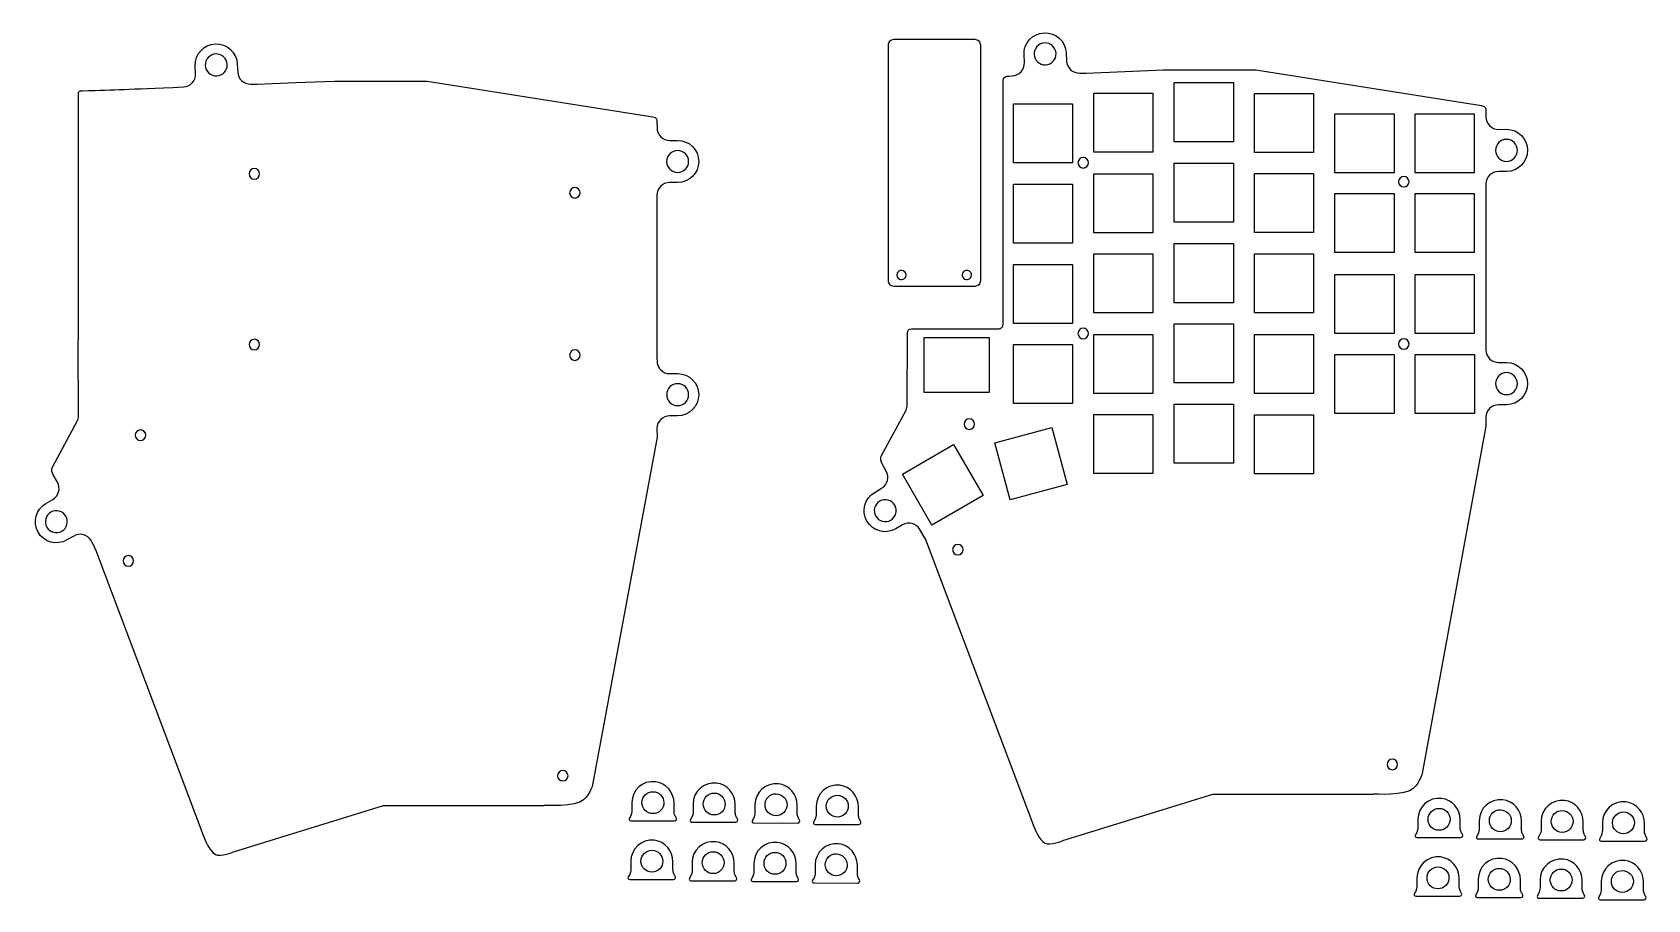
# Model space of a CAD drawing. Extents: x 22 to 405, y -222 to -16.
import ezdxf

# ---------------------------------------------------------------- set-up
doc = ezdxf.new("R2010")
doc.units = 0
doc.layers.get('0').update_dxf_attribs({"linetype": 'CONTINUOUS'})

msp = doc.modelspace()

# ---------------------------------------------------------------- linework, layer by layer
at = {"color": 7}
for points in [[(226.678034, -18.126), (245.827186, -18.126)], [(225.341685, -75.411539), (225.341685, -19.462349)], [(247.163535, -19.462349), (247.163535, -75.411539)], [(257.586389, -23.667009), (257.496557, -21.807203)], [(267.486876, -21.369924), (267.582611, -23.284037)], [(61.063511, -26.295703), (60.973682, -24.435898)], [(70.964001, -23.998616), (71.059736, -25.912732)], [(253.932366, -26.872172), (254.712825, -26.808543)], [(270.6981, -26.130075), (272.233087, -26.144462), (281.383447, -25.780606), (290.533808, -25.416751), (312.484513, -25.416751), (366.009994, -33.86226)], [(74.175225, -28.758767), (75.710212, -28.773161), (84.86057, -28.409306), (94.010931, -28.045451), (115.961636, -28.045451), (169.487119, -36.49096)], [(252.533586, -85.772935), (252.532824, -28.017714)], [(170.454861, -37.628881), (170.492427, -39.115779)], [(366.977735, -35.000182), (367.015305, -36.487079)], [(173.50563, -42.12364), (175.367584, -42.115014)], [(370.028508, -39.49494), (371.890462, -39.48632)], [(371.891551, -49.486207), (369.975086, -49.498356)], [(175.368677, -52.114902), (173.452211, -52.127045)], [(366.995861, -52.486735), (366.984085, -53.729528), (366.985673, -58.411863), (366.98726, -63.094201), (366.988848, -67.776537), (366.990435, -72.458875), (366.992023, -77.14121), (366.99361, -81.823548), (366.995198, -86.505883), (366.996785, -91.188221), (367.020286, -91.80467)], [(170.472986, -55.115422), (170.461213, -56.358218), (170.462801, -61.040551), (170.464388, -65.722891), (170.465976, -70.405226), (170.467563, -75.087564), (170.469151, -79.7699), (170.470738, -84.452237), (170.472326, -89.134573), (170.473913, -93.816911), (170.497408, -94.433357)], [(245.827186, -76.747888), (226.678034, -76.747888)], [(229.807418, -104.817242), (229.839422, -87.773568)], [(230.839041, -86.773315), (251.533206, -86.773315)], [(33.284577, -107.445936), (33.26813, -90.355306)], [(249.332489, -94.916033), (249.332489, -88.916547), (233.734333, -88.916547)], [(233.727543, -101.806472), (249.3257, -101.806472), (249.332489, -94.916033)], [(370.033488, -94.812531), (371.895443, -94.80391)], [(173.510611, -97.44122), (175.372565, -97.432595)], [(223.734271, -116.816215), (229.533098, -106.066923)], [(371.896532, -104.803797), (369.980067, -104.815946)], [(27.21143, -119.444908), (33.010256, -108.695618)], [(170.477957, -110.433), (170.480339, -112.546242)], [(175.373655, -107.432484), (173.457187, -107.444628)], [(367.003141, -109.917367), (351.908132, -192.277022)], [(367.000842, -107.804326), (367.003135, -109.917567)], [(170.480329, -112.546237), (155.215788, -194.948935)], [(28.309633, -123.186715), (27.31049, -121.44641)], [(224.832477, -120.558036), (223.833332, -118.817727)], [(222.092937, -125.604412), (223.746585, -124.635655)], [(25.570095, -128.233094), (27.223744, -127.264337)], [(228.702012, -133.325564), (227.093842, -134.264019)], [(32.17917, -135.954263), (30.570997, -136.892716)], [(234.144384, -136.706917), (234.072876, -136.513567), (232.815463, -134.423861)], [(234.072886, -136.513366), (259.819361, -204.875132)], [(37.380555, -139.185282), (63.127025, -207.547052)], [(266.735357, -208.212467), (302.297786, -197.178339), (302.297786, -197.178339), (340.365063, -197.180574)], [(70.043021, -210.884375), (105.605452, -199.850254), (105.605452, -199.850254), (143.672719, -199.852484)], [(164.517276, -199.192843), (164.517276, -201.073867)], [(174.516333, -201.076636), (174.516333, -199.323755)], [(179.040436, -199.526345), (179.040436, -201.408741)], [(189.040875, -201.410113), (189.040875, -199.657257)], [(193.702781, -199.693071), (193.702781, -201.575493)], [(203.703217, -201.578236), (203.703217, -199.823983)], [(208.227317, -200.026573), (208.227317, -201.90897)], [(218.226374, -201.911713), (218.226374, -200.157485)], [(164.247182, -203.521262), (174.625197, -203.52403)], [(178.770342, -203.854764), (189.148357, -203.858879)], [(193.432682, -204.02149), (203.810702, -204.02563)], [(207.957224, -204.356364), (218.335241, -204.359133)], [(350.911536, -203.153116), (350.911536, -205.034141)], [(360.910588, -205.03691), (360.910588, -203.284028)], [(365.434689, -203.486619), (365.434689, -205.369015)], [(375.435137, -205.370387), (375.435137, -203.61753)], [(380.097033, -203.653345), (380.097033, -205.535766)], [(390.097482, -205.538509), (390.097482, -203.784256)], [(394.621583, -203.986847), (394.621583, -205.869243)], [(404.620634, -205.871986), (404.620634, -204.117759)], [(350.641458, -207.481535), (361.019452, -207.484304)], [(365.16461, -207.815038), (375.54263, -207.819153)], [(379.826955, -207.981763), (390.204975, -207.985904)], [(394.351479, -208.316637), (404.729499, -208.319406)], [(164.26785, -213.090393), (164.26785, -214.972789)], [(174.268286, -214.975532), (174.268286, -213.222676)], [(178.79239, -213.42387), (178.79239, -215.306266)], [(188.791446, -215.309034), (188.791446, -213.556153)], [(193.454732, -213.591992), (193.454732, -215.474389)], [(203.455168, -215.47576), (203.455168, -213.722904)], [(207.977894, -213.925469), (207.977894, -215.807866)], [(217.97833, -215.810634), (217.97833, -214.056381)], [(163.997754, -217.420183), (174.375772, -217.422926)], [(178.522293, -217.75366), (188.900313, -217.756429)], [(193.184638, -217.920411), (203.562655, -217.923155)], [(207.707801, -218.253888), (218.085818, -218.258029)], [(350.662108, -217.050666), (350.662108, -218.933062)], [(360.662557, -218.935805), (360.662557, -217.182949)], [(365.186657, -217.384143), (365.186657, -219.266539)], [(375.185709, -219.269308), (375.185709, -217.516426)], [(379.849002, -217.552266), (379.849002, -219.434662)], [(389.849425, -219.436034), (389.849425, -217.683178)], [(394.372154, -217.885743), (394.372154, -219.768139)], [(404.372603, -219.770908), (404.372603, -218.016655)], [(350.39203, -221.380457), (360.770024, -221.3832)], [(364.916554, -221.713934), (375.294574, -221.716702)], [(379.578898, -221.880685), (389.956918, -221.883428)], [(394.102051, -222.214162), (404.480071, -222.218302)]]:
    msp.add_lwpolyline(points, dxfattribs=at)
for points in [[(226.678034, -18.126)], [(265.089425, -21.474781)], [(68.56652, -24.103699)], [(307.132795, -42.416713), (293.132299, -42.416713), (293.132299, -28.416217), (307.132795, -28.416217)], [(269.032752, -47.417979), (255.032256, -47.417979), (255.032256, -33.417483), (269.032752, -33.417483)], [(288.034514, -44.916076), (274.034018, -44.916076), (274.034018, -30.91812), (288.034514, -30.91812)], [(312.134061, -44.956716), (312.134061, -30.95622), (326.134557, -30.95622), (326.134557, -44.956716)], [(331.232343, -49.815742), (331.232343, -35.817786), (345.232839, -35.817786), (345.232839, -49.815742)], [(350.234105, -35.817786), (364.234601, -35.817786), (364.234601, -49.815742), (350.234105, -49.815742)], [(175.368306, -49.715081)], [(272.782998, -47.418249)], [(293.132299, -61.507375), (293.132299, -47.506879), (307.132795, -47.506879), (307.132795, -61.507375)], [(371.891211, -47.086161)], [(76.260052, -50.047138)], [(269.032752, -66.516261), (255.032256, -66.516261), (255.032256, -52.515765), (269.032752, -52.515765)], [(288.034514, -50.016402), (288.034514, -64.016898), (274.034018, -64.016898), (274.034018, -50.016402)], [(326.134557, -49.957982), (326.134557, -63.955938), (312.134061, -63.955938), (312.134061, -49.957982)], [(348.782933, -51.918371)], [(152.259987, -54.547262)], [(345.232839, -54.717947), (345.232839, -68.715903), (331.232343, -68.715903), (331.232343, -54.717947)], [(364.234601, -54.717947), (364.234601, -68.715903), (350.234105, -68.715903), (350.234105, -54.717947)], [(293.132299, -66.607701), (307.132795, -66.607701), (307.132795, -80.608197), (293.132299, -80.608197)], [(269.032752, -85.518023), (255.032256, -85.518023), (255.032256, -71.517527), (269.032752, -71.517527)], [(288.034514, -83.01612), (274.034018, -83.01612), (274.034018, -69.018164), (288.034514, -69.018164)], [(326.134557, -83.01612), (312.134061, -83.01612), (312.134061, -69.018164), (326.134557, -69.018164)], [(228.452594, -72.93697)], [(243.952613, -72.93697)], [(331.232343, -87.915785), (331.232343, -73.917829), (345.232839, -73.917829), (345.232839, -87.915785)], [(350.234105, -87.915785), (350.234105, -73.917829), (364.234601, -73.917829), (364.234601, -87.915785)], [(272.782998, -87.918341)], [(293.132299, -99.607419), (293.132299, -85.606923), (307.132795, -85.606923), (307.132795, -99.607419)], [(76.260052, -90.547231)], [(269.032752, -104.517244), (255.032256, -104.517244), (255.032256, -90.516748), (269.032752, -90.516748)], [(274.034018, -102.116942), (274.034018, -88.116446), (288.034514, -88.116446), (288.034514, -102.116942)], [(312.134061, -102.116942), (312.134061, -88.116446), (326.134557, -88.116446), (326.134557, -102.116942)], [(348.782933, -90.418212)], [(152.259987, -93.047102)], [(331.232343, -92.917051), (345.232839, -92.917051), (345.232839, -106.917547), (331.232343, -106.917547)], [(364.282861, -106.917547), (350.282365, -106.917547), (350.282365, -92.917051), (364.282861, -92.917051)], [(371.896192, -102.403751)], [(175.373284, -105.032674)], [(274.034018, -107.118207), (288.034514, -107.118207), (288.034514, -121.116163), (274.034018, -121.116163)], [(307.132795, -118.708241), (293.132299, -118.708241), (293.132299, -104.707745), (307.132795, -104.707745)], [(312.134061, -121.217764), (312.134061, -107.217268), (326.134557, -107.217268), (326.134557, -121.217764)], [(245.782845, -109.418454)], [(267.70687, -123.767926), (254.183895, -127.389971), (250.559311, -113.866995), (264.082286, -110.244951)], [(49.259899, -112.047345)], [(235.679975, -133.379297), (228.682267, -121.255864), (240.805701, -114.255616), (247.805948, -126.379049)], [(223.293271, -127.682264)], [(26.770366, -130.31117)], [(243.070049, -139.187301)], [(46.377786, -141.859384)], [(346.077316, -190.140809)], [(149.385054, -192.812892)], [(166.916443, -199.192843)], [(181.440983, -199.526345)], [(196.103327, -199.693071)], [(210.626487, -200.026573)], [(353.310696, -203.153116)], [(367.835245, -203.486619)], [(382.49759, -203.653345)], [(397.020743, -203.986847)], [(166.668397, -213.090393)], [(181.19156, -213.42387)], [(195.853902, -213.591992)], [(210.378441, -213.925469)], [(353.062665, -217.050666)], [(367.585817, -217.384143)], [(382.248162, -217.552266)], [(396.772711, -217.885743)]]:
    msp.add_lwpolyline(points, close=True, dxfattribs=at)
for points in [[(65.750492, -19.223036), (68.508793, -19.102228), (70.843211, -21.240281), (70.964001, -23.998616)], [(225.341685, -19.462349), (225.341685, -19.107927), (225.482479, -18.768022), (225.733093, -18.517408)], [(225.733093, -18.517408), (225.983707, -18.266794), (226.323613, -18.126), (226.678034, -18.126)], [(245.827186, -18.126), (246.181608, -18.126), (246.521513, -18.266794), (246.772127, -18.517408)], [(246.772127, -18.517408), (247.022741, -18.768022), (247.163535, -19.107927), (247.163535, -19.462349)], [(257.496557, -21.807203), (257.375757, -19.048877), (259.515651, -16.713883), (262.273367, -16.59434)], [(262.378503, -18.9916), (260.943229, -19.053858), (259.831218, -20.267812), (259.894119, -21.70188)], [(262.273367, -16.59434), (265.031668, -16.473533), (267.366086, -18.611585), (267.486876, -21.369924)], [(265.089425, -21.474781), (265.026548, -20.04071), (263.812596, -18.928722), (262.378503, -18.9916)], [(60.973682, -24.435898), (60.852879, -21.677573), (62.992773, -19.342578), (65.750492, -19.223036)], [(65.855595, -21.620522), (64.420321, -21.68278), (63.30831, -22.896733), (63.371211, -24.3308)], [(68.56652, -24.103699), (68.50364, -22.669631), (67.289688, -21.557644), (65.855595, -21.620522)], [(259.894119, -21.70188), (259.956364, -23.137157), (261.170308, -24.249147), (262.604401, -24.186267)], [(262.604401, -24.186267), (264.03968, -24.124024), (265.151696, -22.910065), (265.089425, -21.474781)], [(58.189948, -29.437237), (59.854584, -29.370082), (61.143621, -27.959334), (61.063511, -26.295703)], [(63.371211, -24.3308), (63.433456, -25.766075), (64.6474, -26.878068), (66.081493, -26.815187)], [(66.081493, -26.815187), (67.516772, -26.752945), (68.628788, -25.538986), (68.56652, -24.103699)], [(71.059736, -25.912732), (71.143289, -27.554859), (72.533423, -28.823824), (74.175225, -28.758767)], [(254.712825, -26.808543), (256.377459, -26.74139), (257.666495, -25.33064), (257.586389, -23.667009)], [(267.582611, -23.284037), (267.666164, -24.926164), (269.0563, -26.19513), (270.6981, -26.130075)], [(33.334958, -30.788575), (33.418856, -30.460884), (33.52468, -30.364852), (34.249196, -30.380559)], [(34.249196, -30.380559), (42.789521, -30.017415), (44.113328, -30.055632), (58.189948, -29.437237)], [(252.532824, -28.017714), (252.507973, -26.854176), (253.357175, -26.906742), (253.932366, -26.872172)], [(33.26813, -90.355306), (33.355534, -72.071456), (33.251518, -51.030247), (33.288435, -31.531955)], [(33.288435, -31.531955), (33.287975, -31.44148), (33.27273, -31.031618), (33.334958, -30.788575)], [(366.009994, -33.86226), (367.004883, -34.05225), (366.970857, -34.567967), (366.977735, -35.000182)], [(169.487119, -36.49096), (170.482006, -36.68095), (170.44798, -37.196667), (170.454861, -37.628881)], [(367.015305, -36.487079), (367.009783, -38.153059), (368.362967, -39.502411), (370.028508, -39.49494)], [(170.492427, -39.115779), (170.486898, -40.781759), (171.840089, -42.13111), (173.50563, -42.12364)], [(175.367584, -42.115014), (178.128555, -42.11475), (180.367986, -44.354355), (180.367125, -47.11466)], [(371.890942, -41.885896), (370.454319, -41.885472), (369.290433, -43.049758), (369.290703, -44.485228)], [(371.890462, -39.48632), (374.65143, -39.485951), (376.890861, -41.72566), (376.89, -44.485965)], [(374.490277, -44.486135), (374.490683, -43.049512), (373.326394, -41.885606), (371.890942, -41.885896)], [(175.368034, -44.514817), (173.931411, -44.514288), (172.767528, -45.678682), (172.767795, -47.114149)], [(177.967371, -47.115056), (177.9679, -45.678433), (176.803486, -44.514527), (175.368034, -44.514817)], [(369.290703, -44.485228), (369.290276, -45.921859), (370.454575, -47.08577), (371.891211, -47.086161)], [(371.891211, -47.086161), (373.326656, -47.085902), (374.490541, -45.921605), (374.490277, -44.486135)], [(376.89, -44.485965), (376.890376, -47.246912), (374.652535, -49.485846), (371.891551, -49.486207)], [(75.011572, -48.798655), (74.322596, -48.798655), (73.763442, -49.358167), (73.763442, -50.047138)], [(76.260052, -50.047138), (76.260052, -49.358167), (75.700547, -48.798655), (75.011572, -48.798655)], [(172.767795, -47.114149), (172.767267, -48.55078), (173.93167, -49.71469), (175.368306, -49.715081)], [(175.368306, -49.715081), (176.803748, -49.714822), (177.967633, -48.550526), (177.967371, -47.115056)], [(180.367125, -47.11466), (180.36739, -49.875607), (178.129657, -52.114543), (175.368677, -52.114902)], [(271.534518, -46.169766), (270.845542, -46.169766), (270.286388, -46.729278), (270.286388, -47.418249)], [(270.286388, -47.418249), (270.286388, -48.107229), (270.845542, -48.666729), (271.534518, -48.666729)], [(272.782998, -47.418249), (272.782998, -46.729278), (272.223493, -46.169766), (271.534518, -46.169766)], [(271.534518, -48.666729), (272.223493, -48.666729), (272.782998, -48.107229), (272.782998, -47.418249)], [(369.975086, -49.498356), (368.330876, -49.5102), (367.00248, -50.843666), (366.995861, -52.486735)], [(73.763442, -50.047138), (73.763442, -50.736118), (74.322596, -51.295618), (75.011572, -51.295618)], [(75.011572, -51.295618), (75.700547, -51.295618), (76.260052, -50.736118), (76.260052, -50.047138)], [(151.011504, -53.298779), (150.322528, -53.298779), (149.763375, -53.858291), (149.763375, -54.547262)], [(152.259987, -54.547262), (152.259987, -53.858291), (151.70048, -53.298779), (151.011504, -53.298779)], [(173.452211, -52.127045), (171.808001, -52.1389), (170.479603, -53.472353), (170.472986, -55.115422)], [(347.53445, -50.66989), (346.845474, -50.66989), (346.286321, -51.229401), (346.286321, -51.918371)], [(346.286321, -51.918371), (346.286321, -52.607352), (346.845474, -53.166851), (347.53445, -53.166851)], [(348.782933, -51.918371), (348.782933, -51.229401), (348.223426, -50.66989), (347.53445, -50.66989)], [(347.53445, -53.166851), (348.223426, -53.166851), (348.782933, -52.607352), (348.782933, -51.918371)], [(149.763375, -54.547262), (149.763375, -55.236243), (150.322528, -55.795742), (151.011504, -55.795742)], [(151.011504, -55.795742), (151.70048, -55.795742), (152.259987, -55.236243), (152.259987, -54.547262)], [(225.733093, -76.35648), (225.482479, -76.105866), (225.341685, -75.765961), (225.341685, -75.411539)], [(226.678034, -76.747888), (226.323613, -76.747888), (225.983707, -76.607094), (225.733093, -76.35648)], [(227.436325, -73.616019), (227.266066, -74.027061), (227.360177, -74.500191), (227.674775, -74.814789)], [(228.452594, -72.93697), (228.007685, -72.93697), (227.606584, -73.204976), (227.436325, -73.616019)], [(227.674775, -74.814789), (227.989373, -75.129387), (228.462504, -75.223499), (228.873546, -75.053239)], [(229.552595, -74.036971), (229.552595, -73.429457), (229.060107, -72.93697), (228.452594, -72.93697)], [(228.873546, -75.053239), (229.284588, -74.88298), (229.552595, -74.48188), (229.552595, -74.036971)], [(242.936344, -73.616019), (242.766085, -74.027061), (242.860196, -74.500191), (243.174794, -74.814789)], [(243.952613, -72.93697), (243.507704, -72.93697), (243.106603, -73.204976), (242.936344, -73.616019)], [(243.174794, -74.814789), (243.489393, -75.129387), (243.962523, -75.223499), (244.373565, -75.053239)], [(244.730431, -73.259152), (244.524141, -73.052862), (244.244351, -72.93697), (243.952613, -72.93697)], [(244.373565, -75.053239), (244.784607, -74.88298), (245.052614, -74.48188), (245.052614, -74.036971)], [(245.052614, -74.036971), (245.052614, -73.745232), (244.936721, -73.465443), (244.730431, -73.259152)], [(246.772127, -76.35648), (246.521513, -76.607094), (246.181608, -76.747888), (245.827186, -76.747888)], [(247.163535, -75.411539), (247.163535, -75.765961), (247.022741, -76.105866), (246.772127, -76.35648)], [(229.839422, -87.773568), (229.839422, -87.221285), (230.287136, -86.773571), (230.839041, -86.773315)], [(251.533206, -86.773315), (251.799564, -86.773569), (252.053917, -86.668212), (252.241453, -86.480676)], [(252.241453, -86.480676), (252.428989, -86.29314), (252.534346, -86.038787), (252.533586, -85.772935)], [(271.534515, -86.669858), (270.845539, -86.669858), (270.286386, -87.22937), (270.286386, -87.918341)], [(270.286386, -87.918341), (270.286386, -88.607322), (270.845539, -89.166821), (271.534515, -89.166821)], [(272.782998, -87.918341), (272.782998, -87.22937), (272.223491, -86.669858), (271.534515, -86.669858)], [(271.534515, -89.166821), (272.223491, -89.166821), (272.782998, -88.607322), (272.782998, -87.918341)], [(75.011569, -89.298748), (74.322593, -89.298748), (73.76344, -89.85826), (73.76344, -90.547231)], [(73.76344, -90.547231), (73.76344, -91.236212), (74.322593, -91.795711), (75.011569, -91.795711)], [(76.260052, -90.547231), (76.260052, -89.85826), (75.700545, -89.298748), (75.011569, -89.298748)], [(75.011569, -91.795711), (75.700545, -91.795711), (76.260052, -91.236212), (76.260052, -90.547231)], [(151.011504, -91.798619), (150.322528, -91.798619), (149.763375, -92.358131), (149.763375, -93.047102)], [(152.259987, -93.047102), (152.259987, -92.358131), (151.70048, -91.798619), (151.011504, -91.798619)], [(233.734333, -88.916547), (233.734333, -88.916547), (233.780343, -102.050891), (233.727543, -101.806472)], [(347.53445, -89.169729), (346.845474, -89.169729), (346.286321, -89.729241), (346.286321, -90.418212)], [(346.286321, -90.418212), (346.286321, -91.107192), (346.845474, -91.666692), (347.53445, -91.666692)], [(348.782933, -90.418212), (348.782933, -89.729241), (348.223426, -89.169729), (347.53445, -89.169729)], [(347.53445, -91.666692), (348.223426, -91.666692), (348.782933, -91.107192), (348.782933, -90.418212)], [(367.020286, -91.80467), (367.014764, -93.47065), (368.367948, -94.820001), (370.033488, -94.812531)], [(149.763375, -93.047102), (149.763375, -93.736083), (150.322528, -94.295582), (151.011504, -94.295582)], [(151.011504, -94.295582), (151.70048, -94.295582), (152.259987, -93.736083), (152.259987, -93.047102)], [(170.497408, -94.433357), (170.491879, -96.099339), (171.84507, -97.448691), (173.510611, -97.44122)], [(371.895443, -94.80391), (374.656411, -94.803542), (376.895842, -97.04325), (376.894981, -99.803555)], [(175.372565, -97.432595), (178.133531, -97.43233), (180.372965, -99.671937), (180.372104, -102.432242)], [(371.895923, -97.203486), (370.4593, -97.203062), (369.295414, -98.367349), (369.295684, -99.802819)], [(374.495258, -99.803725), (374.495664, -98.367102), (373.331375, -97.203197), (371.895923, -97.203486)], [(172.772776, -102.431739), (172.772247, -103.86837), (173.936648, -105.032281), (175.373284, -105.032674)], [(175.373015, -99.832407), (173.936392, -99.831876), (172.772507, -100.99627), (172.772776, -102.431739)], [(177.97235, -102.432646), (177.972881, -100.996023), (176.808467, -99.832118), (175.373015, -99.832407)], [(175.373284, -105.032674), (176.808731, -105.032413), (177.972614, -103.868116), (177.97235, -102.432646)], [(180.372104, -102.432242), (180.372368, -105.193187), (178.134638, -107.432124), (175.373655, -107.432484)], [(369.295684, -99.802819), (369.295257, -101.239449), (370.459556, -102.40336), (371.896192, -102.403751)], [(371.896192, -102.403751), (373.331637, -102.403492), (374.495522, -101.239195), (374.495258, -99.803725)], [(376.894981, -99.803555), (376.895357, -102.564503), (374.657516, -104.803437), (371.896532, -104.803797)], [(229.533098, -106.066923), (229.715295, -105.722041), (229.822303, -105.262276), (229.807418, -104.817242)], [(369.980067, -104.815946), (368.335857, -104.82779), (367.007461, -106.161256), (367.000842, -107.804326)], [(33.010256, -108.695618), (33.192453, -108.350736), (33.299461, -107.89097), (33.284577, -107.445936)], [(48.011416, -110.798862), (47.32244, -110.798862), (46.763287, -111.358374), (46.763287, -112.047345)], [(49.259899, -112.047345), (49.259899, -111.358374), (48.700392, -110.798862), (48.011416, -110.798862)], [(173.457187, -107.444628), (171.812977, -107.456482), (170.484584, -108.789938), (170.477964, -110.433008)], [(244.534362, -108.169972), (243.845387, -108.169972), (243.286233, -108.729484), (243.286233, -109.418454)], [(243.286233, -109.418454), (243.286233, -110.107435), (243.845387, -110.666934), (244.534362, -110.666934)], [(245.782845, -109.418454), (245.782845, -108.729484), (245.223338, -108.169972), (244.534362, -108.169972)], [(244.534362, -110.666934), (245.223338, -110.666934), (245.782845, -110.107435), (245.782845, -109.418454)], [(46.763287, -112.047345), (46.763287, -112.736326), (47.32244, -113.295825), (48.011416, -113.295825)], [(48.011416, -113.295825), (48.700392, -113.295825), (49.259899, -112.736326), (49.259899, -112.047345)], [(223.833332, -118.817727), (223.179116, -117.7318), (223.734271, -116.816215), (223.734271, -116.816215)], [(27.31049, -121.44641), (26.656274, -120.360482), (27.21143, -119.444895), (27.21143, -119.444895)], [(223.746585, -124.635655), (225.164585, -123.803296), (225.648275, -121.984298), (224.832477, -120.558036)], [(27.223744, -127.264337), (28.641741, -126.431978), (29.125434, -124.612978), (28.309633, -123.186715)], [(220.264279, -132.433972), (218.883481, -130.043093), (219.702039, -126.985208), (222.092937, -125.604412)], [(23.741437, -135.062669), (22.360638, -132.671775), (23.179197, -129.61389), (25.570095, -128.233094)], [(30.322953, -131.263394), (29.604994, -130.019021), (28.014736, -129.593215), (26.770366, -130.31117)], [(223.293271, -127.682264), (222.050278, -128.400221), (221.624466, -129.990466), (222.342426, -131.233493)], [(226.845859, -128.634486), (226.127899, -127.390113), (224.537644, -126.964307), (223.293271, -127.682264)], [(225.893635, -132.185689), (227.138002, -131.467757), (227.563816, -129.877487), (226.845859, -128.634486)], [(26.770366, -130.31117), (25.527372, -131.029129), (25.101557, -132.619374), (25.819521, -133.862411)], [(25.819521, -133.862411), (26.537478, -135.106748), (28.127736, -135.532595), (29.370727, -134.814623)], [(29.370727, -134.814623), (30.615097, -134.096676), (31.040908, -132.506395), (30.322953, -131.263394)], [(227.093842, -134.264019), (224.702945, -135.64479), (221.643695, -134.824877), (220.264279, -132.433972)], [(222.342426, -131.233493), (223.060383, -132.47784), (224.650641, -132.903672), (225.893635, -132.185689)], [(232.815463, -134.423861), (231.987262, -132.978294), (230.14069, -132.486321), (228.702012, -133.325564)], [(30.570997, -136.892716), (28.1801, -138.273472), (25.120851, -137.453579), (23.741437, -135.062669)], [(36.292618, -137.052551), (35.46442, -135.606997), (33.617848, -135.115003), (32.17917, -135.954263)], [(37.375909, -139.198718), (36.716799, -137.753477), (36.768114, -137.869441), (36.292618, -137.052551)], [(45.129306, -140.610902), (44.44033, -140.610902), (43.881174, -141.170413), (43.881174, -141.859384)], [(46.377786, -141.859384), (46.377786, -141.170413), (45.818282, -140.610902), (45.129306, -140.610902)], [(241.821569, -137.938819), (241.132593, -137.938819), (240.573437, -138.49833), (240.573437, -139.187301)], [(240.573437, -139.187301), (240.573437, -139.876282), (241.132593, -140.435781), (241.821569, -140.435781)], [(243.070049, -139.187301), (243.070049, -138.49833), (242.510544, -137.938819), (241.821569, -137.938819)], [(241.821569, -140.435781), (242.510544, -140.435781), (243.070049, -139.876282), (243.070049, -139.187301)], [(43.881174, -141.859384), (43.881174, -142.548365), (44.44033, -143.107864), (45.129306, -143.107864)], [(45.129306, -143.107864), (45.818282, -143.107864), (46.377786, -142.548365), (46.377786, -141.859384)], [(344.828834, -188.892327), (344.139858, -188.892327), (343.580704, -189.451839), (343.580704, -190.140809)], [(343.580704, -190.140809), (343.580704, -190.82979), (344.139858, -191.389289), (344.828834, -191.389289)], [(346.077316, -190.140809), (346.077316, -189.451839), (345.51781, -188.892327), (344.828834, -188.892327)], [(344.828834, -191.389289), (345.51781, -191.389289), (346.077316, -190.82979), (346.077316, -190.140809)], [(148.136571, -191.56441), (147.447596, -191.56441), (146.888442, -192.123922), (146.888442, -192.812892)], [(146.888442, -192.812892), (146.888442, -193.501873), (147.447596, -194.061372), (148.136571, -194.061372)], [(149.385054, -192.812892), (149.385054, -192.123922), (148.825547, -191.56441), (148.136571, -191.56441)], [(148.136571, -194.061372), (148.825547, -194.061372), (149.385054, -193.501873), (149.385054, -192.812892)], [(155.215788, -194.948935), (155.215788, -194.948935), (154.852466, -196.787562), (153.084538, -198.535886)], [(170.085935, -194.223632), (167.069408, -193.891527), (164.517276, -196.243849), (164.517276, -199.192843)], [(174.516333, -199.323755), (174.516333, -196.756472), (172.636688, -194.50476), (170.085935, -194.223632)], [(184.609098, -194.557109), (181.593944, -194.225004), (179.040436, -196.577326), (179.040436, -199.526345)], [(189.040875, -199.657257), (189.040875, -197.091346), (187.15985, -194.838237), (184.609098, -194.557109)], [(199.27144, -194.72386), (196.256289, -194.391755), (193.702781, -196.744077), (193.702781, -199.693071)], [(203.703217, -199.823983), (203.703217, -197.258072), (201.82219, -195.006359), (199.27144, -194.72386)], [(213.795979, -195.058734), (210.779449, -194.725257), (208.227317, -197.077554), (208.227317, -200.026573)], [(218.226374, -200.157485), (218.226374, -197.591574), (216.346731, -195.339836), (213.795979, -195.058734)], [(351.908132, -192.277022), (351.908132, -192.277022), (351.54481, -194.115654), (349.776866, -195.863963)], [(153.084538, -198.535886), (151.316609, -200.284211), (143.672712, -199.852469), (143.672712, -199.852469)], [(166.916443, -199.192843), (166.916443, -197.744533), (168.100179, -196.571814), (169.55401, -196.59249)], [(172.115786, -199.155632), (172.136459, -200.608107), (170.965122, -201.791825), (169.516807, -201.791825)], [(169.55401, -196.59249), (170.934809, -196.611794), (172.097872, -197.774835), (172.115786, -199.155632)], [(181.440983, -199.526345), (181.440983, -198.07801), (182.624721, -196.906688), (184.07717, -196.925966)], [(184.07717, -196.925966), (185.457969, -196.945271), (186.621034, -198.108338), (186.640328, -199.489134)], [(196.103327, -199.693071), (196.103327, -198.244761), (197.287063, -197.073414), (198.739515, -197.092718)], [(198.739515, -197.092718), (200.120314, -197.112022), (201.283376, -198.275064), (201.30267, -199.65586)], [(210.626487, -200.026573), (210.626487, -198.578238), (211.811602, -197.406916), (213.264057, -197.427566)], [(213.264057, -197.427566), (214.644851, -197.44687), (215.807918, -198.608566), (215.827207, -199.990734)], [(349.776866, -195.863963), (348.008948, -197.612298), (340.365038, -197.180548), (340.365038, -197.180548)], [(356.480188, -198.183905), (353.46368, -197.8518), (350.911536, -200.204122), (350.911536, -203.153116)], [(360.910588, -203.284028), (360.910588, -200.716746), (359.03096, -198.465033), (356.480188, -198.183905)], [(371.003366, -198.517382), (367.988204, -198.185277), (365.434689, -200.537599), (365.434689, -203.486619)], [(375.435137, -203.61753), (375.435137, -201.05162), (373.554113, -198.79851), (371.003366, -198.517382)], [(385.66571, -198.684134), (382.650549, -198.352028), (380.097033, -200.70435), (380.097033, -203.653345)], [(390.097482, -203.784256), (390.097482, -201.218345), (388.216457, -198.966633), (385.66571, -198.684134)], [(400.190234, -199.019008), (397.173701, -198.685531), (394.621583, -201.037827), (394.621583, -203.986847)], [(404.620634, -204.117759), (404.620634, -201.551848), (402.741007, -199.30011), (400.190234, -199.019008)], [(163.920584, -202.869446), (163.71939, -203.138179), (163.910952, -203.521262), (164.247182, -203.521262)], [(164.517276, -201.073867), (164.517276, -201.330179), (164.482808, -202.115675), (163.920584, -202.869446)], [(169.516807, -201.791825), (168.080885, -201.791825), (166.916443, -200.628757), (166.916443, -199.192843)], [(174.65138, -201.969599), (174.545271, -201.636122), (174.514954, -201.328808), (174.516333, -201.076636)], [(174.625197, -203.52403), (175.023452, -203.52403), (175.271501, -203.07478), (175.041364, -202.748187)], [(175.041364, -202.748187), (174.885649, -202.527714), (174.747844, -202.268634), (174.65138, -201.969599)], [(179.040436, -201.408741), (179.040436, -201.665053), (179.007383, -202.449152), (178.445123, -203.202949)], [(184.039965, -202.126699), (182.604048, -202.126699), (181.440983, -200.96226), (181.440983, -199.526345)], [(186.640328, -199.489134), (186.661001, -200.941584), (185.488284, -202.126699), (184.039965, -202.126699)], [(189.175922, -202.303076), (189.069813, -201.970971), (189.039493, -201.662285), (189.040875, -201.410113)], [(189.565906, -203.083061), (189.408807, -202.861191), (189.271004, -202.602111), (189.175922, -202.303076)], [(193.702781, -201.575493), (193.702781, -201.831804), (193.669725, -202.615903), (193.107468, -203.371071)], [(198.702307, -202.29345), (197.267769, -202.29345), (196.103327, -201.128986), (196.103327, -199.693071)], [(201.30267, -199.65586), (201.323343, -201.108335), (200.152006, -202.29345), (198.702307, -202.29345)], [(203.838264, -202.469828), (203.732155, -202.137722), (203.701837, -201.830407), (203.703217, -201.578236)], [(204.228251, -203.249786), (204.071151, -203.027942), (203.933349, -202.768862), (203.838264, -202.469828)], [(208.227317, -201.90897), (208.227317, -202.165281), (208.192852, -202.950752), (207.63063, -203.704548)], [(213.226848, -202.626927), (211.790931, -202.626927), (210.626487, -201.462488), (210.626487, -200.026573)], [(215.827207, -199.990734), (215.846506, -201.443184), (214.675168, -202.626927), (213.226848, -202.626927)], [(218.361426, -202.803305), (218.255318, -202.471199), (218.226374, -202.16391), (218.226374, -201.911713)], [(218.751411, -203.583289), (218.595691, -203.361419), (218.457885, -203.103736), (218.361426, -202.803305)], [(353.310696, -203.153116), (353.310696, -201.704807), (354.494439, -200.532087), (355.948286, -200.552763)], [(355.948286, -200.552763), (357.329082, -200.572067), (358.492124, -201.735109), (358.510057, -203.115905)], [(367.835245, -203.486619), (367.835245, -202.038284), (369.018988, -200.866961), (370.471438, -200.88624)], [(370.471438, -200.88624), (371.852235, -200.905544), (373.015302, -202.068611), (373.034581, -203.449408)], [(382.49759, -203.653345), (382.49759, -202.205035), (383.681333, -201.033687), (385.133783, -201.052991)], [(385.133783, -201.052991), (386.514579, -201.072295), (387.677647, -202.235337), (387.696925, -203.616133)], [(397.020743, -203.986847), (397.020743, -202.538512), (398.205857, -201.36719), (399.658307, -201.38784)], [(399.658307, -201.38784), (401.039103, -201.407144), (402.202171, -202.568839), (402.221475, -203.951007)], [(178.445123, -203.202949), (178.243932, -203.471656), (178.435494, -203.854764), (178.770342, -203.854764)], [(189.148357, -203.858879), (189.547991, -203.858879), (189.796038, -203.408283), (189.565906, -203.083061)], [(193.107468, -203.371071), (192.906274, -203.638407), (193.097836, -204.02149), (193.432682, -204.02149)], [(203.810702, -204.02563), (204.210336, -204.02563), (204.45838, -203.575008), (204.228251, -203.249786)], [(207.63063, -203.704548), (207.429437, -203.973281), (207.620998, -204.354992), (207.957224, -204.356364)], [(218.335241, -204.359133), (218.733493, -204.359133), (218.981542, -203.909882), (218.751411, -203.583289)], [(259.819361, -204.875132), (259.819361, -204.875132), (261.101631, -208.145004), (262.451871, -208.804516)], [(350.911536, -205.034141), (350.911536, -205.290453), (350.877068, -206.075949), (350.314839, -206.82972)], [(355.911075, -205.752098), (354.47516, -205.752098), (353.310696, -204.589031), (353.310696, -203.153116)], [(358.510057, -203.115905), (358.530732, -204.568381), (357.359384, -205.752098), (355.911075, -205.752098)], [(361.04564, -205.929873), (360.939544, -205.596396), (360.909216, -205.289081), (360.910588, -205.03691)], [(361.019452, -207.484304), (361.417725, -207.484304), (361.665756, -207.035054), (361.435632, -206.70846)], [(361.435632, -206.70846), (361.279904, -206.487988), (361.142109, -206.228907), (361.04564, -205.929873)], [(365.434689, -205.369015), (365.434689, -205.625327), (365.401643, -206.409425), (364.839388, -207.163222)], [(370.434227, -206.086972), (368.998313, -206.086972), (367.835245, -204.922533), (367.835245, -203.486619)], [(373.034581, -203.449408), (373.055256, -204.901858), (371.882537, -206.086972), (370.434227, -206.086972)], [(375.570189, -206.26335), (375.464068, -205.931245), (375.433766, -205.622558), (375.435137, -205.370387)], [(375.960156, -207.043334), (375.803057, -206.821465), (375.665262, -206.562384), (375.570189, -206.26335)], [(380.097033, -205.535766), (380.097033, -205.792078), (380.063988, -206.576177), (379.501733, -207.331345)], [(385.096572, -206.253723), (383.662029, -206.253723), (382.49759, -205.089259), (382.49759, -203.653345)], [(387.696925, -203.616133), (387.717601, -205.068609), (386.546279, -206.253723), (385.096572, -206.253723)], [(390.232534, -206.430101), (390.126413, -206.097996), (390.09611, -205.790681), (390.097482, -205.538509)], [(390.622526, -207.21006), (390.465401, -206.988216), (390.327606, -206.729136), (390.232534, -206.430101)], [(394.621583, -205.869243), (394.621583, -206.125555), (394.587115, -206.911025), (394.024885, -207.664822)], [(399.621121, -206.5872), (398.185181, -206.5872), (397.020743, -205.422761), (397.020743, -203.986847)], [(402.221475, -203.951007), (402.240779, -205.403457), (401.069431, -206.5872), (399.621121, -206.5872)], [(404.755686, -206.763578), (404.64959, -206.431473), (404.620634, -206.124183), (404.620634, -205.871986)], [(405.145678, -207.543562), (404.989951, -207.321693), (404.852156, -207.06401), (404.755686, -206.763578)], [(63.127025, -207.547052), (63.127025, -207.547052), (64.409285, -210.816912), (65.759522, -211.476421)], [(169.836512, -208.122553), (166.821358, -207.789051), (164.26785, -210.141373), (164.26785, -213.090393)], [(166.668397, -213.090393), (166.668397, -211.642058), (167.852135, -210.470735), (169.304585, -210.491385)], [(169.304585, -210.491385), (170.685384, -210.510689), (171.848448, -211.672385), (171.86774, -213.053182)], [(174.268286, -213.222676), (174.268286, -210.655393), (172.387259, -208.403655), (169.836512, -208.122553)], [(184.361049, -208.45603), (181.344521, -208.122553), (178.79239, -210.476247), (178.79239, -213.42387)], [(188.791446, -213.556153), (188.791446, -210.98887), (186.911801, -208.737158), (184.361049, -208.45603)], [(199.023391, -208.622781), (196.006863, -208.290676), (193.454732, -210.642973), (193.454732, -213.591992)], [(203.455168, -213.722904), (203.455168, -211.155622), (201.574143, -208.903884), (199.023391, -208.622781)], [(213.546553, -208.956258), (210.5314, -208.624153), (207.977894, -210.976475), (207.977894, -213.925469)], [(217.97833, -214.056381), (217.97833, -211.49047), (216.098682, -209.238758), (213.546553, -208.956258)], [(262.451871, -208.804516), (263.697057, -209.412694), (266.735357, -208.212467), (266.735357, -208.212467)], [(350.314839, -206.82972), (350.113645, -207.098452), (350.305212, -207.481535), (350.641458, -207.481535)], [(364.839388, -207.163222), (364.638195, -207.431929), (364.829762, -207.815038), (365.16461, -207.815038)], [(375.54263, -207.819153), (375.942249, -207.819153), (376.190306, -207.368556), (375.960156, -207.043334)], [(379.501733, -207.331345), (379.300539, -207.59868), (379.492106, -207.981763), (379.826955, -207.981763)], [(390.204975, -207.985904), (390.604594, -207.985904), (390.85265, -207.535282), (390.622526, -207.21006)], [(394.024885, -207.664822), (393.823692, -207.933554), (394.015259, -208.315266), (394.351479, -208.316637)], [(404.729499, -208.319406), (405.127746, -208.319406), (405.375803, -207.870156), (405.145678, -207.543562)], [(65.759522, -211.476421), (67.004708, -212.084623), (70.043021, -210.884375), (70.043021, -210.884375)], [(169.267379, -215.690746), (167.832841, -215.690746), (166.668397, -214.526307), (166.668397, -213.090393)], [(171.86774, -213.053182), (171.888413, -214.507003), (170.717078, -215.690746), (169.267379, -215.690746)], [(181.19156, -213.42387), (181.19156, -211.975535), (182.375292, -210.804212), (183.829127, -210.824888)], [(183.791918, -216.024223), (182.356001, -216.024223), (181.19156, -214.859784), (181.19156, -213.42387)], [(186.392279, -213.38803), (186.411575, -214.84048), (185.240238, -216.024223), (183.791918, -216.024223)], [(183.829127, -210.824888), (185.20992, -210.844192), (186.372988, -212.007234), (186.392279, -213.38803)], [(195.853902, -213.591992), (195.853902, -212.143657), (197.039014, -210.970963), (198.491469, -210.991614)], [(198.454263, -216.190974), (197.018346, -216.190974), (195.853902, -215.027907), (195.853902, -213.591992)], [(201.054621, -213.554781), (201.073917, -215.007231), (199.902582, -216.190974), (198.454263, -216.190974)], [(198.491469, -210.991614), (199.872265, -211.010918), (201.035332, -212.173985), (201.054621, -213.554781)], [(210.378441, -213.925469), (210.378441, -212.47716), (211.562176, -211.305812), (213.016008, -211.325116)], [(212.978799, -216.525823), (211.542882, -216.525823), (210.378441, -215.361384), (210.378441, -213.925469)], [(215.577784, -213.888258), (215.598457, -215.340708), (214.427119, -216.525823), (212.978799, -216.525823)], [(213.016008, -211.325116), (214.395425, -211.344395), (215.55849, -212.507462), (215.577784, -213.888258)], [(356.230785, -212.082827), (353.215624, -211.749324), (350.662108, -214.101646), (350.662108, -217.050666)], [(353.062665, -217.050666), (353.062665, -215.602331), (354.246408, -214.431009), (355.698858, -214.451659)], [(355.698858, -214.451659), (357.079654, -214.470963), (358.242721, -215.632659), (358.262, -217.013455)], [(360.662557, -217.182949), (360.662557, -214.615667), (358.781532, -212.363929), (356.230785, -212.082827)], [(370.755309, -212.416304), (367.738776, -212.082827), (365.186657, -214.43652), (365.186657, -217.384143)], [(375.185709, -217.516426), (375.185709, -214.949144), (373.306056, -212.697431), (370.755309, -212.416304)], [(385.417654, -212.583055), (382.401121, -212.25095), (379.849002, -214.603246), (379.849002, -217.552266)], [(389.849425, -217.683178), (389.849425, -215.115895), (387.968401, -212.864157), (385.417654, -212.583055)], [(399.940806, -212.916532), (396.92567, -212.584427), (394.372154, -214.936749), (394.372154, -217.885743)], [(404.372603, -218.016655), (404.372603, -215.450744), (402.49295, -213.199031), (399.940806, -212.916532)], [(163.672537, -216.768368), (163.471344, -217.037075), (163.662908, -217.418812), (163.997754, -217.420183)], [(164.26785, -214.972789), (164.26785, -215.2291), (164.234795, -216.014571), (163.672537, -216.768368)], [(174.403333, -215.867124), (174.297225, -215.535018), (174.266907, -215.227729), (174.268286, -214.975532)], [(174.375772, -217.422926), (174.775406, -217.422926), (175.023452, -216.973701), (174.79332, -216.647108)], [(174.79332, -216.647108), (174.636221, -216.425239), (174.498418, -216.167555), (174.403333, -215.867124)], [(178.1957, -217.101845), (177.994506, -217.370577), (178.186068, -217.75366), (178.522293, -217.75366)], [(178.79239, -215.306266), (178.790977, -215.562577), (178.757957, -216.348073), (178.1957, -217.101845)], [(188.926496, -216.201998), (188.820387, -215.868521), (188.791446, -215.561206), (188.791446, -215.309034)], [(188.900313, -217.756429), (189.298563, -217.756429), (189.546612, -217.307178), (189.31648, -216.980585)], [(189.31648, -216.980585), (189.160763, -216.760087), (189.022955, -216.501032), (188.926496, -216.201998)], [(192.858042, -217.268596), (192.656851, -217.537303), (192.848413, -217.920411), (193.184638, -217.920411)], [(193.454732, -215.474389), (193.454732, -215.7307), (193.420266, -216.514799), (192.858042, -217.268596)], [(203.588838, -216.368749), (203.482729, -216.035247), (203.453788, -215.727957), (203.455168, -215.47576)], [(203.562655, -217.923155), (203.960908, -217.923155), (204.208957, -217.47393), (203.978825, -217.148708)], [(203.978825, -217.148708), (203.823105, -216.926838), (203.6853, -216.667783), (203.588838, -216.368749)], [(207.382581, -217.602073), (207.181387, -217.870805), (207.372949, -218.253888), (207.707801, -218.253888)], [(207.977894, -215.807866), (207.977894, -216.064203), (207.944839, -216.848302), (207.382581, -217.602073)], [(218.113377, -216.702226), (218.007268, -216.370121), (217.976951, -216.062806), (217.97833, -215.810634)], [(218.085818, -218.258029), (218.485447, -218.258029), (218.733493, -217.807407), (218.503362, -217.482185)], [(218.503362, -217.482185), (218.346267, -217.260315), (218.20846, -217.00126), (218.113377, -216.702226)], [(355.661647, -219.651019), (354.227104, -219.651019), (353.062665, -218.486581), (353.062665, -217.050666)], [(358.262, -217.013455), (358.282676, -218.467276), (357.111328, -219.651019), (355.661647, -219.651019)], [(367.585817, -217.384143), (367.585817, -215.935808), (368.76956, -214.764486), (370.223382, -214.785161)], [(370.186171, -219.984496), (368.750256, -219.984496), (367.585817, -218.820058), (367.585817, -217.384143)], [(372.786549, -217.348304), (372.805828, -218.800753), (371.634506, -219.984496), (370.186171, -219.984496)], [(370.223382, -214.785161), (371.604178, -214.804465), (372.767245, -215.967507), (372.786549, -217.348304)], [(382.248162, -217.552266), (382.248162, -216.103931), (383.433276, -214.931237), (384.885726, -214.951887)], [(384.848515, -220.151248), (383.412601, -220.151248), (382.248162, -218.98818), (382.248162, -217.552266)], [(387.448894, -217.515055), (387.468173, -218.967505), (386.29685, -220.151248), (384.848515, -220.151248)], [(384.885726, -214.951887), (386.266523, -214.971191), (387.42959, -216.134258), (387.448894, -217.515055)], [(396.772711, -217.885743), (396.772711, -216.437433), (397.956429, -215.266085), (399.410276, -215.285389)], [(399.373065, -220.486096), (397.93715, -220.486096), (396.772711, -219.321657), (396.772711, -217.885743)], [(401.972046, -217.848532), (401.992722, -219.300982), (400.821374, -220.486096), (399.373065, -220.486096)], [(399.410276, -215.285389), (400.7897, -215.304668), (401.952742, -216.467735), (401.972046, -217.848532)], [(350.066808, -220.728641), (349.865614, -220.997348), (350.057181, -221.379085), (350.39203, -221.380457)], [(350.662108, -218.933062), (350.662108, -219.189374), (350.629063, -219.974844), (350.066808, -220.728641)], [(360.797609, -219.827397), (360.691487, -219.495292), (360.66116, -219.188002), (360.662557, -218.935805)], [(360.770024, -221.3832), (361.169668, -221.3832), (361.417725, -220.933975), (361.187575, -220.607381)], [(361.187575, -220.607381), (361.030476, -220.385512), (360.892681, -220.127829), (360.797609, -219.827397)], [(364.58996, -221.062118), (364.388766, -221.33085), (364.580333, -221.713934), (364.916554, -221.713934)], [(365.186657, -219.266539), (365.185235, -219.522851), (365.152215, -220.308347), (364.58996, -221.062118)], [(375.320761, -220.162271), (375.21464, -219.828794), (375.185709, -219.521479), (375.185709, -219.269308)], [(375.294574, -221.716702), (375.692821, -221.716702), (375.940877, -221.267452), (375.710753, -220.940858)], [(375.710753, -220.940858), (375.555026, -220.720361), (375.41723, -220.461306), (375.320761, -220.162271)], [(379.252305, -221.228869), (379.051111, -221.497576), (379.242678, -221.880685), (379.578898, -221.880685)], [(379.849002, -219.434662), (379.849002, -219.690974), (379.814534, -220.475073), (379.252305, -221.228869)], [(389.983106, -220.329022), (389.876984, -219.99552), (389.848054, -219.68823), (389.849425, -219.436034)], [(389.956918, -221.883428), (390.355165, -221.883428), (390.603222, -221.434203), (390.373098, -221.108981)], [(390.373098, -221.108981), (390.21737, -220.887112), (390.079575, -220.628057), (389.983106, -220.329022)], [(393.776854, -221.562346), (393.57566, -221.831079), (393.767202, -222.214162), (394.102051, -222.214162)], [(394.372154, -219.768139), (394.372154, -220.024476), (394.339109, -220.808575), (393.776854, -221.562346)], [(404.50763, -220.662499), (404.401534, -220.330394), (404.371206, -220.023079), (404.372603, -219.770908)], [(404.480071, -222.218302), (404.879715, -222.218302), (405.127746, -221.76768), (404.897622, -221.442458)], [(404.897622, -221.442458), (404.740523, -221.220589), (404.602727, -220.961534), (404.50763, -220.662499)]]:
    msp.add_open_spline(points, degree=3, dxfattribs=at)

doc.saveas('drawing.dxf')
